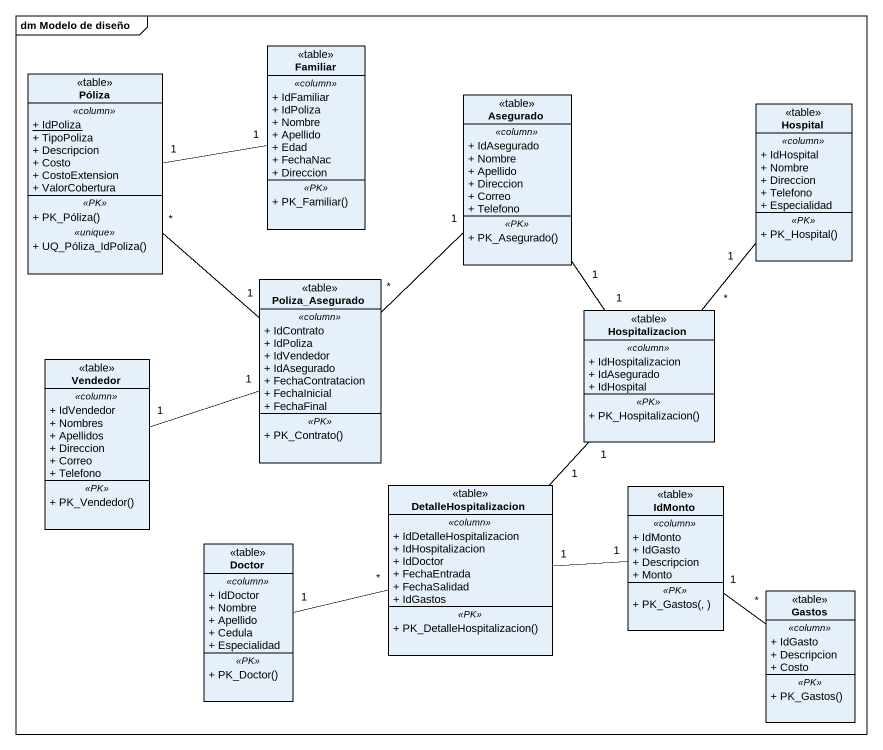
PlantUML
@startuml
mainframe dm Modelo de diseño
hide circle
hide empty members
skinparam classAttributeIconSize 0
class Familiar <<table>> {
  .. <<column>> ..
  + IdFamiliar
  + IdPoliza
  + Nombre
  + Apellido
  + Edad
  + FechaNac
  + Direccion
  .. <<PK>> ..
  + PK_Familiar()
}
class Póliza <<table>> {
  .. <<column>> ..
  {static} + IdPoliza
  + TipoPoliza
  + Descripcion
  + Costo
  + CostoExtension
  + ValorCobertura
  .. <<PK>> ..
  + PK_Póliza()
  .. <<unique>> ..
  + UQ_Póliza_IdPoliza()
}
class Asegurado <<table>> {
  .. <<column>> ..
  + IdAsegurado
  + Nombre
  + Apellido
  + Direccion
  + Correo
  + Telefono
  .. <<PK>> ..
  + PK_Asegurado()
}
class Hospital <<table>> {
  .. <<column>> ..
  + IdHospital
  + Nombre
  + Direccion
  + Telefono
  + Especialidad
  .. <<PK>> ..
  + PK_Hospital()
}
class Poliza_Asegurado <<table>> {
  .. <<column>> ..
  + IdContrato
  + IdPoliza
  + IdVendedor
  + IdAsegurado
  + FechaContratacion
  + FechaInicial
  + FechaFinal
  .. <<PK>> ..
  + PK_Contrato()
}
class Hospitalizacion <<table>> {
  .. <<column>> ..
  + IdHospitalizacion
  + IdAsegurado
  + IdHospital
  .. <<PK>> ..
  + PK_Hospitalizacion()
}
class Vendedor <<table>> {
  .. <<column>> ..
  + IdVendedor
  + Nombres
  + Apellidos
  + Direccion
  + Correo
  + Telefono
  .. <<PK>> ..
  + PK_Vendedor()
}
class DetalleHospitalizacion <<table>> {
  .. <<column>> ..
  + IdDetalleHospitalizacion
  + IdHospitalizacion
  + IdDoctor
  + FechaEntrada
  + FechaSalidad
  + IdGastos
  .. <<PK>> ..
  + PK_DetalleHospitalizacion()
}
class IdMonto <<table>> {
  .. <<column>> ..
  + IdMonto
  + IdGasto
  + Descripcion
  + Monto
  .. <<PK>> ..
  + PK_Gastos(, )
}
class Doctor <<table>> {
  .. <<column>> ..
  + IdDoctor
  + Nombre
  + Apellido
  + Cedula
  + Especialidad
  .. <<PK>> ..
  + PK_Doctor()
}
class Gastos <<table>> {
  .. <<column>> ..
  + IdGasto
  + Descripcion
  + Costo
  .. <<PK>> ..
  + PK_Gastos()
}
Familiar "1" -left- "1" Póliza
Poliza_Asegurado "1" -up- "*" Póliza
Poliza_Asegurado "*" -up- "1" Asegurado
Poliza_Asegurado "1" -left- "1" Vendedor
Hospitalizacion "1" -up- "1" Asegurado
Hospitalizacion "*" -up- "1" Hospital
DetalleHospitalizacion "1" -up- "1" Hospitalizacion
DetalleHospitalizacion "1" -right- "1" IdMonto
IdMonto "1" -- "*" Gastos
Doctor "1" -right- "*" DetalleHospitalizacion
@enduml
